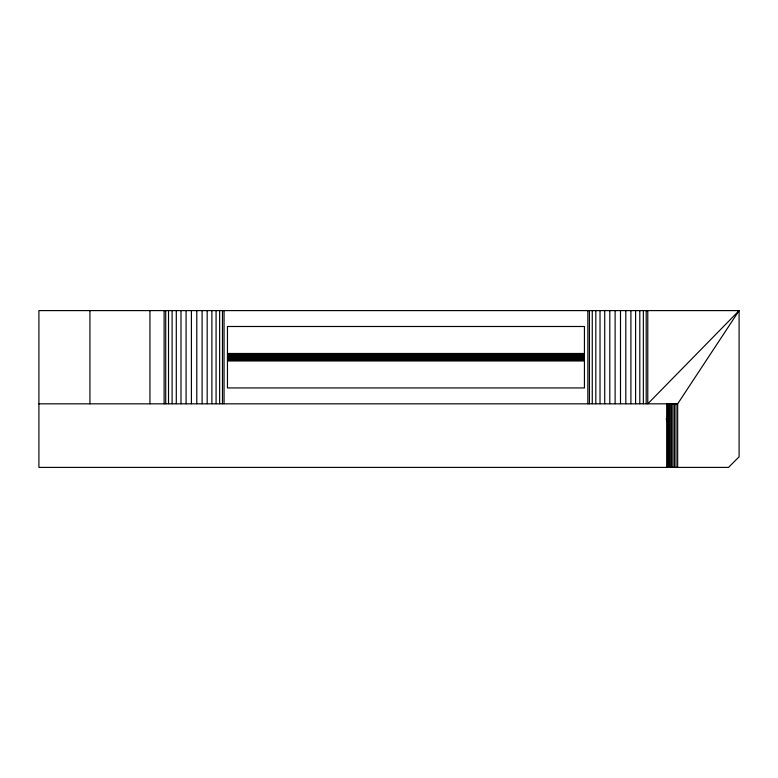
<?xml version="1.0" encoding="UTF-8"?>
<svg xmlns="http://www.w3.org/2000/svg" width="778" height="778" viewBox="0 0 778 778"><rect width="100%" height="100%" fill="white"/><g stroke="black" fill="none" stroke-linecap="round" stroke-linejoin="round"><path stroke-width="1.17" d="M677.657 467.393L677.657 403.831L739.1 310.607L38.9 310.607L38.9 467.393L728.509 467.393L739.1 456.793L739.1 310.607L647.773 403.831L647.773 310.607M227.458 353.475L584.443 353.475M227.458 354.107L584.443 354.107M227.458 354.817L584.443 354.817M227.458 355.585L584.443 355.585M227.458 356.392L584.443 356.392M227.458 357.219L584.443 357.219M227.458 358.045L584.443 358.045M227.458 358.862L584.443 358.862M227.458 359.621L584.443 359.621M227.458 360.331L584.443 360.331M227.458 360.963L584.443 360.963M38.9 403.831L677.657 403.831M666.182 418.865L667.067 420.869M676.004 403.831L676.004 467.393M674.39 403.831L674.39 467.393M672.853 403.831L672.853 467.393M671.433 403.831L671.433 467.393M670.169 403.831L670.169 467.393M669.09 403.831L669.09 467.393M668.224 403.831L668.224 467.393M667.582 403.831L667.582 467.393M667.193 403.831L667.193 467.393M667.067 403.831L667.067 467.393M646.187 310.607L646.187 403.714M643.357 310.607L643.357 403.714M639.798 310.607L639.798 403.714M635.607 310.607L635.607 403.714M630.9 310.607L630.9 403.714M625.813 310.607L625.813 403.714M620.504 310.607L620.504 403.714M615.116 310.607L615.116 403.714M609.806 310.607L609.806 403.714M604.72 310.607L604.72 403.714M600.013 310.607L600.013 403.714M595.822 310.607L595.822 403.714M592.262 310.607L592.262 403.714M589.432 310.607L589.432 403.714M587.847 310.607L587.847 403.831M224.054 310.607L224.054 403.831M222.469 310.607L222.469 403.714M219.639 310.607L219.639 403.714M216.08 310.607L216.08 403.714M211.888 310.607L211.888 403.714M207.181 310.607L207.181 403.714M202.095 310.607L202.095 403.714M196.785 310.607L196.785 403.714M191.398 310.607L191.398 403.714M186.078 310.607L186.078 403.714M181.002 310.607L181.002 403.714M176.295 310.607L176.295 403.714M172.103 310.607L172.103 403.714M168.534 310.607L168.534 403.714M165.714 310.607L165.714 403.714M164.129 310.607L164.129 403.831M149.95 310.607L149.95 403.831M89.927 310.607L89.927 403.831M584.443 326.497L227.458 326.497L227.458 387.94L584.443 387.94L584.443 326.497"/></g></svg>
